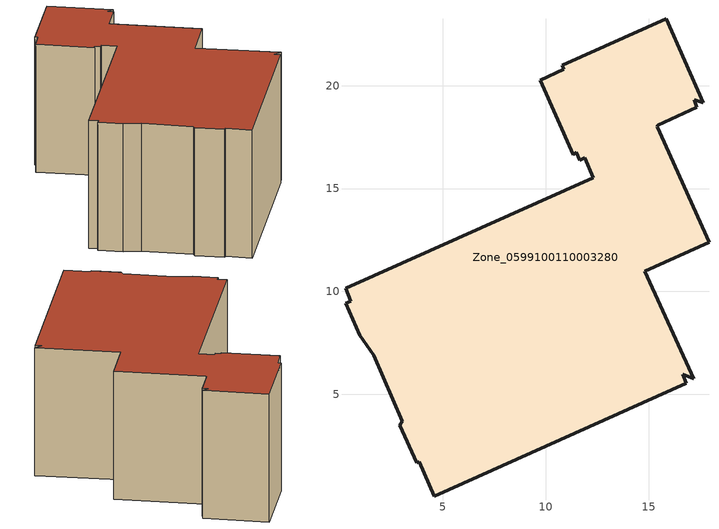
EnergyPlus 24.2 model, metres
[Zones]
Zone_0599100110003280
 floor ground (C_G): 17.94,12.38 14.82,10.97 17.2,5.76 16.66,5.97 16.83,5.54 4.58,0.05 3.87,1.73 3.73,1.66 2.91,3.5 3.03,3.69 1.65,6.91 0.97,7.86 0.27,9.41 0.53,9.53 0.27,10.15 12.32,15.52 11.9,16.49 11.65,16.38 11.47,16.76 11.35,16.64 9.75,20.27 10.88,20.8 10.79,20.98 15.85,23.25 17.65,19.18 17.23,19.33 17.34,18.95 15.44,18.09 15.43,18 z0
 wall outside (C_F): 15.43,18 15.44,18.09 17.34,18.95 17.23,19.33 17.65,19.18 15.85,23.25 10.79,20.98 10.88,20.8 9.75,20.27 11.35,16.64 11.47,16.76 11.65,16.38 11.9,16.49 12.32,15.52 0.27,10.15 0.53,9.53 0.27,9.41 0.97,7.86 1.65,6.91 3.03,3.69 2.91,3.5 3.73,1.66 3.87,1.73 4.58,0.05 16.83,5.54 16.66,5.97 17.2,5.76 14.82,10.97 17.94,12.38 15.43,18 z0:9.12
 roof outside (C_R): 14.82,10.97 17.94,12.38 15.43,18 15.44,18.09 17.34,18.95 17.23,19.33 17.65,19.18 15.85,23.25 10.79,20.98 10.88,20.8 9.75,20.27 11.35,16.64 11.47,16.76 11.65,16.38 11.9,16.49 12.32,15.52 0.27,10.15 0.53,9.53 0.27,9.41 0.97,7.86 1.65,6.91 3.03,3.69 2.91,3.5 3.73,1.66 3.87,1.73 4.58,0.05 16.83,5.54 16.66,5.97 17.2,5.76 z9.12
[BUILDING]
Pand.0599100110003280: North Axis=0; Terrain=City; Loads Convergence Tolerance Value=0.04; Temperature Convergence Tolerance Value=0.4; Solar Distribution=FullExterior; Maximum Number of Warmup Days=25; Minimum Number of Warmup Days=1
[Site:Location]
Rotterdam.The.Hague.AP_ZH_NLD Design_Conditions: Latitude=51.96; Longitude=4.45; Time Zone=1; Elevation=-4.5
[SITE:GROUNDTEMPERATURE:BUILDINGSURFACE]
18, 18, 18, 18, 18, 18, 18, 18, 18, 18, 18, 18
[MATERIAL] Thermal Absorptance=0.9; Solar Absorptance=0.7; Visible Absorptance=0.7
Name | Roughness | Thickness | Conductivity | Density | Specific Heat
G.D.2015-2018 | MediumSmooth | 0.15 | 0.0428571 | 540 | 1210
F.D.2015-2018 | Rough | 0.3 | 0.0666667 | 1920 | 840
R.D.2015-2018 | MediumRough | 0.2 | 0.0333333 | 1500 | 1000
[CONSTRUCTION]
C_G: G.D.2015-2018
C_F: F.D.2015-2018
C_R: R.D.2015-2018
[ZONE]
Zone_0599100110003280: Type=1; Multiplier=1; Ceiling Height=Autocalculate; Volume=Autocalculate; Floor Area=autocalculate; Part of Total Floor Area=Yes
[ZONEINFILTRATION:DESIGNFLOWRATE]
Infil_Zone_0599100110003280: Zone or ZoneList or Space or SpaceList=Zone_0599100110003280; Schedule=AlwaysOn; Design Flow Rate Calculation Method=Flow/Area; Flow Rate per Floor Area=0.0021; Constant Term Coefficient=1; Temperature Term Coefficient=0; Velocity Term Coefficient=0; Velocity Squared Term Coefficient=0
[HVACTEMPLATE:ZONE:IDEALLOADSAIRSYSTEM]
Zone_0599100110003280: Maximum Heating Supply Air Temperature=50; Minimum Cooling Supply Air Temperature=13; Maximum Heating Supply Air Humidity Ratio=0.0156; Minimum Cooling Supply Air Humidity Ratio=0.0077; Heating Limit=NoLimit; Cooling Limit=NoLimit; Dehumidification Control Type=ConstantSensibleHeatRatio; Cooling Sensible Heat Ratio=0.7; Dehumidification Setpoint=60; Humidification Control Type=None; Humidification Setpoint=30; Outdoor Air Method=None; Outdoor Air Flow Rate per Person=0.00944; Outdoor Air Flow Rate per Zone Floor Area=0; Outdoor Air Flow Rate per Zone=0; Demand Controlled Ventilation Type=None; Outdoor Air Economizer Type=NoEconomizer; Heat Recovery Type=None; Sensible Heat Recovery Effectiveness=0.7; Latent Heat Recovery Effectiveness=0.65
[ZONECONTROL:THERMOSTAT]
ThermostatControl_Zone_0599100110003280: Zone or ZoneList=Zone_0599100110003280; Control Type Schedule=DualSetpointControlType; Control 1=Thermostat_Zone_0599100110003280; Temperature Difference Between Cutout And Setpoint=0
[THERMOSTATSETPOINT:DUALSETPOINT]
Thermostat_Zone_0599100110003280: Heating Setpoint Temperature Schedule=HeatingSetpoint_Zone_0599100110003280; Cooling Setpoint Temperature Schedule=CoolingSetpoint_Zone_0599100110003280
[SCHEDULE:COMPACT]
HeatingSetpoint_Zone_0599100110003280: Through: 12/31, For: AllDays, Until: 24:00, 21
CoolingSetpoint_Zone_0599100110003280: Through: 12/31, For: AllDays, Until: 24:00, 24
DualSetpointControlType: Through: 12/31, For: AllDays, Until: 24:00, 4
AlwaysOn: Through: 12/31, For: AllDays, Until: 24:00, 1
